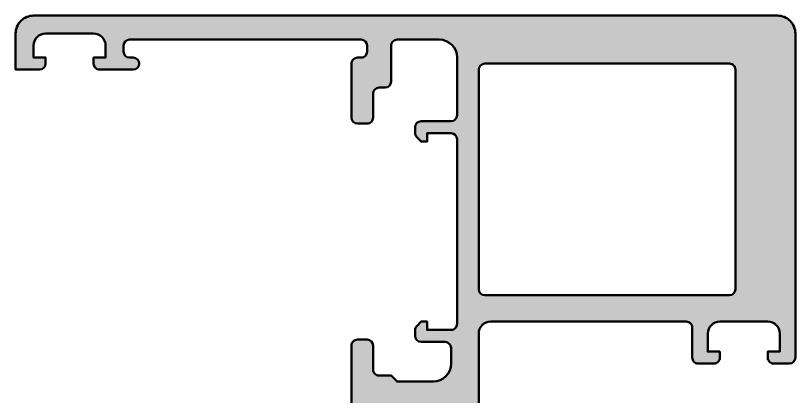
# Model space of a CAD drawing. Extents: x -38.8 to 26.2, y 0 to 77.5.
# Drawn here: x -38.8 to 26.2, y 45.8 to 77.5 of the extents above; entities that cross this region are included whole.
import ezdxf

# ---------------------------------------------------------------- set-up
doc = ezdxf.new("R2010")
doc.units = 0
doc.layers.add('0S-Alu contour', color=7, linetype='Continuous', lineweight=50)
doc.layers.add('0S-Alu hatch', color=252, linetype='Continuous', lineweight=25)

# ---------------------------------------------------------------- blocks, each defined once
blk = doc.blocks.new('333690__37BF28A3_A18E_41AB_8E00_EB68CC6FC9EA_')
at = {"layer": '0S-Alu hatch'}
h = blk.add_hatch(color=256, dxfattribs=at)
edge = h.paths.add_edge_path()
edge.add_line((-38.80000000000012, 76), (-38.80000000000001, 73))
edge.add_line((-38.80000000000001, 73), (-36.80000000000012, 73))
edge.add_arc((-36.80000000000012, 73.5), 0.5, 270, 360)
edge.add_line((-36.30000000000012, 73.5), (-36.30000000000012, 74))
edge.add_line((-36.30000000000012, 74), (-37.30000000000012, 74))
edge.add_line((-37.30000000000012, 74), (-37.30000000000012, 75))
edge.add_ellipse((-36.30000000000015, 75.00000000000003), major_axis=(-0.9999999999999715, 0), ratio=1, start_angle=269.9999999999984, end_angle=360, ccw=False)
edge.add_line((-36.30000000000012, 76), (-32.30000000000012, 76))
edge.add_ellipse((-32.30000000000012, 75), major_axis=(-1, 0), ratio=1, start_angle=180, end_angle=270, ccw=False)
edge.add_line((-31.30000000000012, 75), (-31.30000000000012, 74))
edge.add_line((-31.30000000000012, 74), (-32.30000000000012, 74))
edge.add_line((-32.30000000000012, 74), (-32.30000000000012, 73.5))
edge.add_arc((-31.80000000000013, 73.49999999999999), 0.4999999999999858, 180, 270.0000000000017)
edge.add_line((-31.80000000000012, 73), (-29.00000000000005, 73))
edge.add_arc((-29.00000000000005, 73.5), 0.5, 270, 450)
edge.add_line((-29.00000000000005, 74), (-29.30000000000012, 74))
edge.add_ellipse((-29.30000000000012, 74.5), major_axis=(-0.5, 0), ratio=1, start_angle=0, end_angle=90, ccw=False)
edge.add_line((-29.80000000000012, 74.5), (-29.80000000000012, 75))
edge.add_ellipse((-29.30000000000046, 74.99999999999994), major_axis=(-0.499999999999659, 0), ratio=1, start_angle=270, end_angle=360, ccw=False)
edge.add_line((-29.30000000000046, 75.4999999999996), (-9.999999999999932, 75.5))
edge.add_ellipse((-10.00000000000016, 74.99999999999977), major_axis=(-0.5000000000002274, 0), ratio=1, start_angle=180, end_angle=269.9999999999735, ccw=False)
edge.add_line((-9.499999999999936, 74.99999999999977), (-9.499999999999936, 74.49999999999972))
edge.add_ellipse((-9.999999999999808, 74.49999999999987), major_axis=(-0.4999999999998721, 0), ratio=1, start_angle=89.9999999999983, end_angle=180, ccw=False)
edge.add_line((-9.999999999999822, 74), (-10.29999999999989, 74))
edge.add_arc((-10.29999999999982, 73.50000000000016), 0.4999999999998437, 90.00000000000813, 180)
edge.add_line((-10.79999999999966, 73.50000000000016), (-10.80000000000023, 69))
edge.add_arc((-10.3000000000002, 69.00000000000003), 0.5000000000000285, 180, 269.9999999999968)
edge.add_line((-10.30000000000023, 68.5), (-9.499999999999932, 68.50000000000006))
edge.add_arc((-9.49999999999968, 68.9999999999998), 0.4999999999997442, 269.9999999999711, 360)
edge.add_line((-8.999999999999936, 68.9999999999998), (-8.999999999999936, 71.00000000000011))
edge.add_ellipse((-8.50000000000005, 71.00000000000011), major_axis=(-0.4999999999998864, 0), ratio=1, start_angle=270.0000000000004, end_angle=360, ccw=False)
edge.add_line((-8.500000000000053, 71.5), (-7.999999999999932, 71.50000000000006))
edge.add_arc((-8.00000000000005, 72.00000000000017), 0.5000000000001137, 270.0000000000134, 360)
edge.add_line((-7.499999999999936, 72.00000000000017), (-7.500000000000053, 75))
edge.add_ellipse((-6.999999999999918, 74.99999999999991), major_axis=(-0.500000000000135, 0), ratio=1, start_angle=270.00000000000205, end_angle=360, ccw=False)
edge.add_line((-6.999999999999936, 75.50000000000006), (-3.500000000000049, 75.50000000000011))
edge.add_ellipse((-3.500000000000092, 74.00000000000007), major_axis=(-1.500000000000042, 0), ratio=1, start_angle=180, end_angle=269.9999999999984, ccw=False)
edge.add_line((-2.000000000000049, 74.00000000000007), (-1.999999999999936, 69.19999999999993))
edge.add_ellipse((-2.499999999999978, 69.19999999999986), major_axis=(-0.5000000000000427, 0), ratio=1, start_angle=90.00000000000489, end_angle=180, ccw=False)
edge.add_line((-2.499999999999936, 68.69999999999982), (-5.000000000000618, 68.6999999999997))
edge.add_arc((-5.000000000000447, 68.19999999999976), 0.4999999999999432, 90.00000000001953, 180)
edge.add_line((-5.50000000000039, 68.19999999999976), (-5.50000000000039, 67.72233087468453))
edge.add_arc((-4.999999999997747, 67.72233087468516), 0.5000000000026433, 180, 225.0000000000662)
edge.add_line((-5.353553390592481, 67.3687774840896), (-5.000000000000042, 66.99999999999966))
edge.add_line((-5.000000000000042, 66.99999999999966), (-4.50000000000039, 66.99999999999955))
edge.add_line((-4.50000000000039, 66.99999999999955), (-4.50000000000039, 67.69999999999963))
edge.add_line((-4.50000000000039, 67.69999999999963), (-2.499999999999708, 67.69999999999963))
edge.add_ellipse((-2.49999999999985, 67.19999999999973), major_axis=(-0.4999999999999148, 0), ratio=1, start_angle=180, end_angle=269.99999999998374, ccw=False)
edge.add_line((-1.999999999999936, 67.19999999999973), (-1.999999999999936, 51.79999999999967))
edge.add_ellipse((-2.499999999999864, 51.79999999999965), major_axis=(-0.499999999999929, 0), ratio=1, start_angle=89.99999999999102, end_angle=180, ccw=False)
edge.add_line((-2.499999999999943, 51.29999999999973), (-4.50000000000039, 51.29999999999973))
edge.add_line((-4.50000000000039, 51.29999999999973), (-4.50000000000039, 51.99999999999988))
edge.add_line((-4.50000000000039, 51.99999999999988), (-5.000000000000163, 51.99999999999977))
edge.add_line((-5.000000000000163, 51.99999999999977), (-5.353553390592573, 51.63122251590948))
edge.add_arc((-4.999999999998479, 51.27766912531434), 0.5000000000018981, 134.9999999999153, 180)
edge.add_line((-5.500000000000377, 51.27766912531434), (-5.500000000000511, 50.79999999999984))
edge.add_arc((-5.000000000000277, 50.80000000000001), 0.5000000000002345, 180, 269.9999999999878)
edge.add_line((-5.000000000000383, 50.29999999999978), (-2.999999999999936, 50.29999999999972))
edge.add_ellipse((-2.999999999999992, 49.79999999999967), major_axis=(-0.500000000000057, 0), ratio=1, start_angle=180, end_angle=269.9999999999935, ccw=False)
edge.add_line((-2.499999999999936, 49.79999999999967), (-2.499999999999936, 48.50000000000022))
edge.add_ellipse((-4, 48.50000000000029), major_axis=(-1.500000000000063, 0), ratio=1, start_angle=90.00000000000239, end_angle=180, ccw=False)
edge.add_line((-3.999999999999936, 47.00000000000023), (-6.999999999999936, 47))
edge.add_line((-6.999999999999936, 47), (-7.499999999999936, 47.5))
edge.add_line((-7.499999999999936, 47.5), (-8.499999999999709, 47.5))
edge.add_ellipse((-8.49999999999978, 48.00000000000015), major_axis=(-0.5000000000001564, 0), ratio=1, start_angle=0, end_angle=90.00000000000807, ccw=False)
edge.add_line((-8.999999999999936, 48.00000000000015), (-9.00000000000005, 49.99999999999954))
edge.add_arc((-9.500000000000178, 49.99999999999987), 0.5000000000001279, 0, 89.99999999997232)
edge.add_line((-9.499999999999936, 50.5), (-10.29999999999966, 50.5))
edge.add_arc((-10.29999999999999, 49.99999999999987), 0.5000000000001279, 89.99999999996214, 180)
edge.add_line((-10.80000000000012, 49.99999999999987), (-10.80000000000012, 45.00000021634451))
edge.add_ellipse((-10.87883644654319, 44.73247962435062), major_axis=(-0.2788950563281796, 0), ratio=1, start_angle=178.8354106260087, end_angle=253.58012358054611, ccw=False)
edge.add_line((-10.59999899999939, 44.72681121635275), (-10.59999899999927, 44.2725207057258))
edge.add_ellipse((-10.87886709564227, 44.26686004624875), major_axis=(-0.2789255417369729, 0), ratio=1, start_angle=106.42459455529331, end_angle=181.1628700728872, ccw=False)
edge.add_line((-10.79999999999943, 43.99931670572589), (-10.79999999999988, 42.10000021634403))
edge.add_arc((-10.49999999999971, 42.10000021634373), 0.3000000000001748, 180, 270.0000000000013)
edge.add_line((-10.4999999999997, 41.80000021634355), (-9.500000000000504, 41.80000021634339))
edge.add_arc((-9.500000000000092, 42.10000021634395), 0.3000000000005656, 269.9999999999213, 360)
edge.add_line((-9.199999999999527, 42.10000021634395), (-9.199999999999974, 44.80000001260777))
edge.add_ellipse((-9.000000000000107, 44.80000001260776), major_axis=(-0.1999999999998678, 0), ratio=1, start_angle=269.99999934329736, end_angle=360, ccw=False)
edge.add_line((-8.999999997707782, 45.00000001260763), (-6.799999634347898, 44.99999998739236))
edge.add_ellipse((-6.799999634342434, 44.50000035304964), major_axis=(-0.4999996343427214, 0), ratio=1, start_angle=180.0000273207567, end_angle=270.00000000062613, ccw=False)
edge.add_line((-6.299999999999769, 44.50000059146804), (-6.299999999999663, 40.59996231588439))
edge.add_line((-6.299999999999663, 40.59996231588439), (-8.101600777055005, 39.55980762227938))
edge.add_arc((-7.951600777054807, 39.30000000114403), 0.300000000000116, 120.0000000000308, 269.9999999999803)
edge.add_line((-7.95160077705491, 39.00000000114391), (-3.048399222944617, 39.00000000114369))
edge.add_arc((-3.048399222944759, 39.30000000114389), 0.3000000000002032, 270.0000000000271, 419.9999999999723)
edge.add_line((-2.89839922294453, 39.55980762227933), (-4.69999999999964, 40.59996231588434))
edge.add_line((-4.69999999999964, 40.59996231588434), (-4.69999999999964, 44.49999999999921))
edge.add_ellipse((-4.199999999999718, 44.49999999999922), major_axis=(-0.4999999999999219, 0), ratio=1, start_angle=270.0000000000041, end_angle=360, ccw=False)
edge.add_line((-4.199999999999754, 44.99999999999913), (-1.999999999999936, 45.0000000000013))
edge.add_ellipse((-1.999999999999914, 44.80000000000129), major_axis=(-0.200000000000017, 0), ratio=1, start_angle=180, end_angle=270.00000000000614, ccw=False)
edge.add_line((-1.799999999999897, 44.80000000000129), (-1.799999999999776, 42.10000000000104))
edge.add_arc((-1.499999999999481, 42.10000000000161), 0.3000000000002956, 180, 270.0000000000652)
edge.add_line((-1.49999999999914, 41.80000000000132), (-0.499999999999595, 41.80000000000132))
edge.add_arc((-0.4999999999999006, 42.10000000000123), 0.2999999999999119, 270.0000000000583, 360)
edge.add_line((-0.1999999999999886, 42.10000000000123), (-0.1999999999998678, 43.99931648938376))
edge.add_ellipse((-0.1211329043568767, 44.26685982990673), major_axis=(-0.2789255417371281, 0), ratio=1, start_angle=-1.1628700728966237, end_angle=73.57540544468179, ccw=False)
edge.add_line((-0.4000010000000224, 44.27252048938384), (-0.4000010000000245, 44.72681100001067))
edge.add_ellipse((-0.1211635534574782, 44.73247940800827), major_axis=(-0.2788950563269177, 0), ratio=1, start_angle=-73.58012358059159, end_angle=1.1645893739403732, ccw=False)
edge.add_line((-0.1999999999999837, 45.000000000001), (-0.2000000000000952, 50.99999999999942))
edge.add_ellipse((0.7999999999999048, 50.99999999999955), major_axis=(-1, 0), ratio=1, start_angle=270.00000000000693, end_angle=360, ccw=False)
edge.add_line((0.7999999999997839, 51.99999999999954), (17.09999999999974, 51.99999999999966))
edge.add_ellipse((17.10026014177639, 51.50026014177608), major_axis=(-0.4997399259325447, 0), ratio=1, start_angle=179.9701744331526, end_angle=270.02982556681343, ccw=False)
edge.add_line((17.59999999999997, 51.49999999999913), (17.59999999999986, 48.99999999999943))
edge.add_arc((18.09973985822309, 48.99973985822289), 0.4997399259321965, 179.9701744332013, 270.0298255668395)
edge.add_line((18.09999999999997, 48.49999999999966), (19.39999923706041, 48.4999999999996))
edge.add_arc((19.40001976472809, 48.99997947233202), 0.4999794727538296, 269.9976476059804, 360.0023523939924)
edge.add_line((19.89999923706052, 48.99999999999947), (19.89999923706052, 49.4999999999996))
edge.add_line((19.89999923706052, 49.4999999999996), (18.89999923706052, 49.4999999999996))
edge.add_line((18.89999923706052, 49.4999999999996), (18.89999923706018, 50.99999999999981))
edge.add_ellipse((19.90003107521784, 50.99996816184199), major_axis=(-1.000031838664478, 0), ratio=1, start_angle=270.0018241339638, end_angle=359.9981758661003, ccw=False)
edge.add_line((19.89999923706053, 51.99999999999965), (23.89999923706029, 51.9999999999996))
edge.add_ellipse((23.89993023723736, 50.99993100017645), major_axis=(-1.000069002203479, 0), ratio=1, start_angle=180.003953125862, end_angle=269.9960468741303, ccw=False)
edge.add_line((24.89999923706052, 50.99999999999924), (24.89999923706029, 49.49999999999938))
edge.add_line((24.89999923706029, 49.49999999999938), (23.89999923706052, 49.4999999999996))
edge.add_line((23.89999923706052, 49.4999999999996), (23.8999992370604, 48.99999999999966))
edge.add_arc((24.39997364434181, 48.99997440728106), 0.4999744079364205, 179.9970671402619, 270.0029328596421)
edge.add_line((24.39999923706042, 48.49999999999965), (25.70000228881811, 48.49999999999955))
edge.add_arc((25.69999661786806, 49.00000338213136), 0.500003382163982, 270.0006498386112, 359.9993501610261)
edge.add_line((26.19999999999989, 48.99999771117816), (26.1999999999999, 76.00000000000011))
edge.add_arc((24.70002811001454, 76.0000281099986), 1.499971890248755, 359.9989262571821, 450.0010405805787)
edge.add_line((24.70000086818921, 77.49999999999999), (-37.3, 77.5))
edge.add_arc((-37.30000000000004, 75.99999999999991), 1.500000000000085, 89.99999999999864, 180)
edge = h.paths.add_edge_path()
edge.add_ellipse((0.300000000000189, 73.00000000000006), major_axis=(-0.4999999999999432, 0), ratio=1, start_angle=270.0000000000065, end_angle=360, ccw=False)
edge.add_line((0.3000000000001321, 73.5), (20.69999999999988, 73.50000000000006))
edge.add_ellipse((20.70002560021459, 73.00002560021525), major_axis=(-0.4999744004402089, 0), ratio=1, start_angle=179.997067647325, end_angle=270.0029337187196, ccw=False)
edge.add_line((21.2, 73.00000001192035), (21.2000000000001, 54.6999999999991))
edge.add_ellipse((20.69997839413936, 54.70002160586033), major_axis=(-0.5000216063275273, 0), ratio=1, start_angle=90.00247574224352, end_angle=179.9975242576596, ccw=False)
edge.add_line((20.69999999999975, 54.19999999999959), (0.2999999999996703, 54.19999999999965))
edge.add_ellipse((0.2999999999996987, 54.69999999999956), major_axis=(-0.4999999999999148, 0), ratio=1, start_angle=0, end_angle=89.9999999999967, ccw=False)
edge.add_line((-0.200000000000216, 54.69999999999959), (-0.1999999999997541, 73.00000000000006))
at = {"layer": '0S-Alu contour', "color": 7}
for points in [[(24.70000086818921, 77.49999999999999), (-37.3, 77.5)], [(-38.80000000000012, 76), (-38.80000000000001, 73), (-36.80000000000012, 73)], [(-36.30000000000012, 76), (-32.30000000000012, 76)], [(-29.30000000000046, 75.4999999999996), (-9.999999999999932, 75.5)], [(-6.999999999999936, 75.50000000000006), (-3.500000000000049, 75.50000000000011)], [(26.19999999999989, 48.99999771117816), (26.1999999999999, 76.00000000000011)], [(-36.30000000000012, 73.5), (-36.30000000000012, 74), (-37.30000000000012, 74), (-37.30000000000012, 75)], [(-31.30000000000012, 75), (-31.30000000000012, 74), (-32.30000000000012, 74), (-32.30000000000012, 73.5)], [(-29.80000000000012, 74.5), (-29.80000000000012, 75)], [(-9.499999999999936, 74.99999999999977), (-9.499999999999936, 74.49999999999972)], [(-7.499999999999936, 72.00000000000017), (-7.500000000000053, 75)], [(-29.00000000000005, 74), (-29.30000000000012, 74)], [(-10.79999999999966, 73.50000000000016), (-10.80000000000023, 69)], [(-9.999999999999822, 74), (-10.29999999999989, 74)], [(-2.000000000000049, 74.00000000000007), (-1.999999999999936, 69.19999999999993)], [(0.3000000000001321, 73.5), (20.69999999999988, 73.50000000000006)], [(-31.80000000000012, 73), (-29.00000000000005, 73)], [(-0.200000000000216, 54.69999999999959), (-0.1999999999997541, 73.00000000000006)], [(21.2, 73.00000001192035), (21.2000000000001, 54.6999999999991)], [(-8.999999999999936, 68.9999999999998), (-8.999999999999936, 71.00000000000011)], [(-8.500000000000053, 71.5), (-7.999999999999932, 71.50000000000006)], [(-10.30000000000023, 68.5), (-9.499999999999932, 68.50000000000006)], [(-2.499999999999936, 68.69999999999982), (-5.000000000000618, 68.6999999999997)], [(-5.50000000000039, 68.19999999999976), (-5.50000000000039, 67.72233087468453)], [(-5.353553390592481, 67.3687774840896), (-5.000000000000042, 66.99999999999966), (-4.50000000000039, 66.99999999999955), (-4.50000000000039, 67.69999999999963), (-2.499999999999708, 67.69999999999963)], [(-1.999999999999936, 67.19999999999973), (-1.999999999999936, 51.79999999999967)], [(20.69999999999975, 54.19999999999959), (0.2999999999996703, 54.19999999999965)], [(-2.499999999999943, 51.29999999999973), (-4.50000000000039, 51.29999999999973), (-4.50000000000039, 51.99999999999988), (-5.000000000000163, 51.99999999999977), (-5.353553390592573, 51.63122251590948)], [(0.7999999999997839, 51.99999999999954), (17.09999999999974, 51.99999999999966)], [(17.59999999999997, 51.49999999999913), (17.59999999999986, 48.99999999999943)], [(19.89999923706053, 51.99999999999965), (23.89999923706029, 51.9999999999996)], [(-5.500000000000377, 51.27766912531434), (-5.500000000000511, 50.79999999999984)], [(-0.1999999999999837, 45.000000000001), (-0.2000000000000952, 50.99999999999942)], [(19.89999923706052, 48.99999999999947), (19.89999923706052, 49.4999999999996), (18.89999923706052, 49.4999999999996), (18.89999923706018, 50.99999999999981)], [(24.89999923706052, 50.99999999999924), (24.89999923706029, 49.49999999999938), (23.89999923706052, 49.4999999999996), (23.8999992370604, 48.99999999999966)], [(-9.499999999999936, 50.5), (-10.29999999999966, 50.5)], [(-5.000000000000383, 50.29999999999978), (-2.999999999999936, 50.29999999999972)], [(-10.80000000000012, 49.99999999999987), (-10.80000000000012, 45.00000021634451)], [(-8.999999999999936, 48.00000000000015), (-9.00000000000005, 49.99999999999954)], [(-2.499999999999936, 49.79999999999967), (-2.499999999999936, 48.50000000000022)], [(18.09999999999997, 48.49999999999966), (19.39999923706041, 48.4999999999996)], [(24.39999923706042, 48.49999999999965), (25.70000228881811, 48.49999999999955)], [(-3.999999999999936, 47.00000000000023), (-6.999999999999936, 47), (-7.499999999999936, 47.5), (-8.499999999999709, 47.5)], [(-8.999999997707782, 45.00000001260763), (-6.799999634347898, 44.99999998739236)], [(-4.199999999999754, 44.99999999999913), (-1.999999999999936, 45.0000000000013)], [(-10.59999899999939, 44.72681121635275), (-10.59999899999927, 44.2725207057258)], [(-9.199999999999527, 42.10000021634395), (-9.199999999999974, 44.80000001260777)], [(-6.299999999999769, 44.50000059146804), (-6.299999999999663, 40.59996231588439), (-8.101600777055005, 39.55980762227938)], [(-2.89839922294453, 39.55980762227933), (-4.69999999999964, 40.59996231588434), (-4.69999999999964, 44.49999999999921)], [(-1.799999999999897, 44.80000000000129), (-1.799999999999776, 42.10000000000104)], [(-0.4000010000000224, 44.27252048938384), (-0.4000010000000245, 44.72681100001067)], [(-10.79999999999943, 43.99931670572589), (-10.79999999999988, 42.10000021634403)], [(-0.1999999999999886, 42.10000000000123), (-0.1999999999998678, 43.99931648938376)], [(-10.4999999999997, 41.80000021634355), (-9.500000000000504, 41.80000021634339)], [(-1.49999999999914, 41.80000000000132), (-0.499999999999595, 41.80000000000132)], [(-7.95160077705491, 39.00000000114391), (-3.048399222944617, 39.00000000114369)]]:
    blk.add_lwpolyline(points, dxfattribs=at)
for centre, radius, start, end in [((-37.30000000000004, 75.99999999999991), 1.500000000000085, 89.99999999999864, 180), ((24.70002811001454, 76.0000281099986), 1.499971890248755, 359.9989262571821, 90.00104058057875), ((-36.80000000000012, 73.5), 0.5, 270, 0), ((-31.80000000000013, 73.49999999999999), 0.4999999999999858, 180, 270.0000000000017), ((-29.00000000000005, 73.5), 0.5, 270, 90), ((-10.29999999999982, 73.50000000000016), 0.4999999999998437, 90.00000000000813, 180), ((-8.00000000000005, 72.00000000000017), 0.5000000000001137, 270.0000000000134, 0), ((-10.3000000000002, 69.00000000000003), 0.5000000000000285, 180, 269.9999999999968), ((-9.49999999999968, 68.9999999999998), 0.4999999999997442, 269.9999999999711, 0), ((-5.000000000000447, 68.19999999999976), 0.4999999999999432, 90.00000000001953, 180), ((-4.999999999997747, 67.72233087468516), 0.5000000000026433, 180, 225.0000000000662), ((-4.999999999998479, 51.27766912531434), 0.5000000000018981, 134.9999999999153, 180), ((-5.000000000000277, 50.80000000000001), 0.5000000000002345, 180, 269.9999999999878), ((-10.29999999999999, 49.99999999999987), 0.5000000000001279, 89.99999999996214, 180), ((-9.500000000000178, 49.99999999999987), 0.5000000000001279, 0, 89.99999999997232), ((18.09973985822309, 48.99973985822289), 0.4997399259321965, 179.9701744332013, 270.0298255668395), ((19.40001976472809, 48.99997947233202), 0.4999794727538296, 269.9976476059804, 0.0023523939924092), ((24.39997364434181, 48.99997440728106), 0.4999744079364205, 179.9970671402619, 270.0029328596421), ((25.69999661786806, 49.00000338213136), 0.500003382163982, 270.0006498386112, 359.9993501610261), ((-10.49999999999971, 42.10000021634373), 0.3000000000001748, 180, 270.0000000000013), ((-9.500000000000092, 42.10000021634395), 0.3000000000005656, 269.9999999999213, 0), ((-1.499999999999481, 42.10000000000161), 0.3000000000002956, 180, 270.0000000000652), ((-0.4999999999999006, 42.10000000000123), 0.2999999999999119, 270.0000000000583, 0), ((-7.951600777054807, 39.30000000114403), 0.300000000000116, 120.0000000000308, 269.9999999999803), ((-3.048399222944759, 39.30000000114389), 0.3000000000002032, 270.0000000000271, 59.99999999997224)]:
    blk.add_arc(centre, radius, start, end, dxfattribs=at)
at = {"layer": '0S-Alu contour', "color": 7, "extrusion": (0, 0, -1)}
for centre, radius, start, end in [((36.30000000000015, 75.00000000000003), 0.9999999999999715, 0, 90.0000000000016), ((32.30000000000012, 75), 1, 90, 180), ((29.30000000000046, 74.99999999999994), 0.499999999999659, 0, 90), ((10.00000000000016, 74.99999999999977), 0.5000000000002274, 90.00000000002646, 180), ((6.999999999999918, 74.99999999999991), 0.500000000000135, 0, 89.99999999999797), ((3.500000000000092, 74.00000000000007), 1.500000000000042, 90.0000000000016, 180), ((29.30000000000012, 74.5), 0.5, 270, 0), ((9.999999999999808, 74.49999999999987), 0.4999999999998721, 180, 270.0000000000017), ((-0.300000000000189, 73.00000000000006), 0.4999999999999432, 0, 89.99999999999349), ((-20.70002560021459, 73.00002560021525), 0.4999744004402089, 89.99706628128041, 180.0029323526751), ((8.50000000000005, 71.00000000000011), 0.4999999999998864, 0, 89.99999999999959), ((2.499999999999978, 69.19999999999986), 0.5000000000000427, 180, 269.9999999999951), ((2.49999999999985, 67.19999999999973), 0.4999999999999148, 90.00000000001629, 180), ((-0.2999999999996987, 54.69999999999956), 0.4999999999999148, 270.0000000000033, 0), ((-20.69997839413936, 54.70002160586033), 0.5000216063275273, 180.0024757423405, 269.9975242577565), ((2.499999999999864, 51.79999999999965), 0.499999999999929, 180, 270.000000000009), ((-0.7999999999999048, 50.99999999999955), 1, 0, 89.99999999999308), ((-17.10026014177639, 51.50026014177608), 0.4997399259325447, 89.97017443318659, 180.0298255668475), ((-19.90003107521784, 50.99996816184199), 1.000031838664478, 0.0018241338996893, 89.9981758660362), ((-23.89993023723736, 50.99993100017645), 1.000069002203479, 90.00395312586971, 179.996046874138), ((2.999999999999992, 49.79999999999967), 0.500000000000057, 90.00000000000651, 180), ((4, 48.50000000000029), 1.500000000000063, 180, 269.9999999999976), ((8.49999999999978, 48.00000000000015), 0.5000000000001564, 269.9999999999919, 0), ((10.87883644654319, 44.73247962435062), 0.2788950563281796, 106.4198764194539, 181.1645893739914), ((9.000000000000107, 44.80000001260776), 0.1999999999998678, 0, 90.00000065670262), ((6.799999634342434, 44.50000035304964), 0.4999996343427214, 89.99999999937386, 179.9999726792433), ((4.199999999999718, 44.49999999999922), 0.4999999999999219, 0, 89.99999999999594), ((1.999999999999914, 44.80000000000129), 0.200000000000017, 89.99999999999388, 180), ((0.1211635534574782, 44.73247940800827), 0.2788950563269177, 358.8354106260596, 73.58012358059156), ((10.87886709564227, 44.26686004624875), 0.2789255417369729, 178.8371299271128, 253.5754054447067), ((0.1211329043568767, 44.26685982990673), 0.2789255417371281, 286.4245945553182, 1.162870072896568)]:
    blk.add_arc(centre, radius, start, end, dxfattribs=at)
blk = doc.blocks.new('366530__8052D04E_EED0_4D6F_B4D7_01F8519BB2EA_')
at = {"layer": '0S-Alu contour', "color": 7}
blk.add_blockref('333690__37BF28A3_A18E_41AB_8E00_EB68CC6FC9EA_', (0, 0), dxfattribs=at)

msp = doc.modelspace()

# ---------------------------------------------------------------- block references
at = {"layer": '0S-Alu contour', "color": 7}
msp.add_blockref('366530__8052D04E_EED0_4D6F_B4D7_01F8519BB2EA_', (0, 0), dxfattribs=at)

doc.saveas('drawing.dxf')
